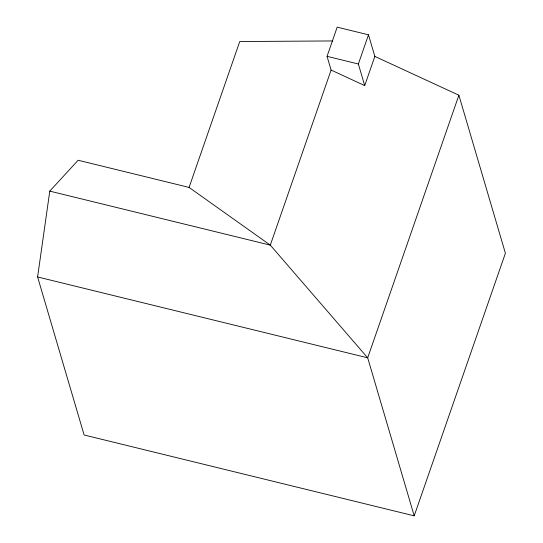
<?xml version="1.0" encoding="UTF-8"?>
<svg xmlns="http://www.w3.org/2000/svg" width="543" height="543" viewBox="0 0 543 543"><rect width="100%" height="100%" fill="white"/><g stroke="black" fill="none" stroke-linecap="round" stroke-linejoin="round"><path stroke-width="0.81" d="M37.603 276.957L49.78 191.122L78.131 160.246L189.086 187.423L270.305 245.144L367.692 357.823L414.2 515.85L84.117 434.991L37.603 276.957L367.692 357.823L458.883 95.215L374.846 56.411L368.487 34.82L337.183 27.15L327.056 56.329L331.094 70.067L270.305 245.144L49.78 191.122M189.086 187.423L239.748 41.533L332.771 40.942M331.094 70.067L364.713 85.59L358.36 63.999L368.487 34.82M364.713 85.59L374.846 56.411M414.2 515.85L505.397 253.242L458.883 95.215M327.056 56.329L358.36 63.999"/></g></svg>
